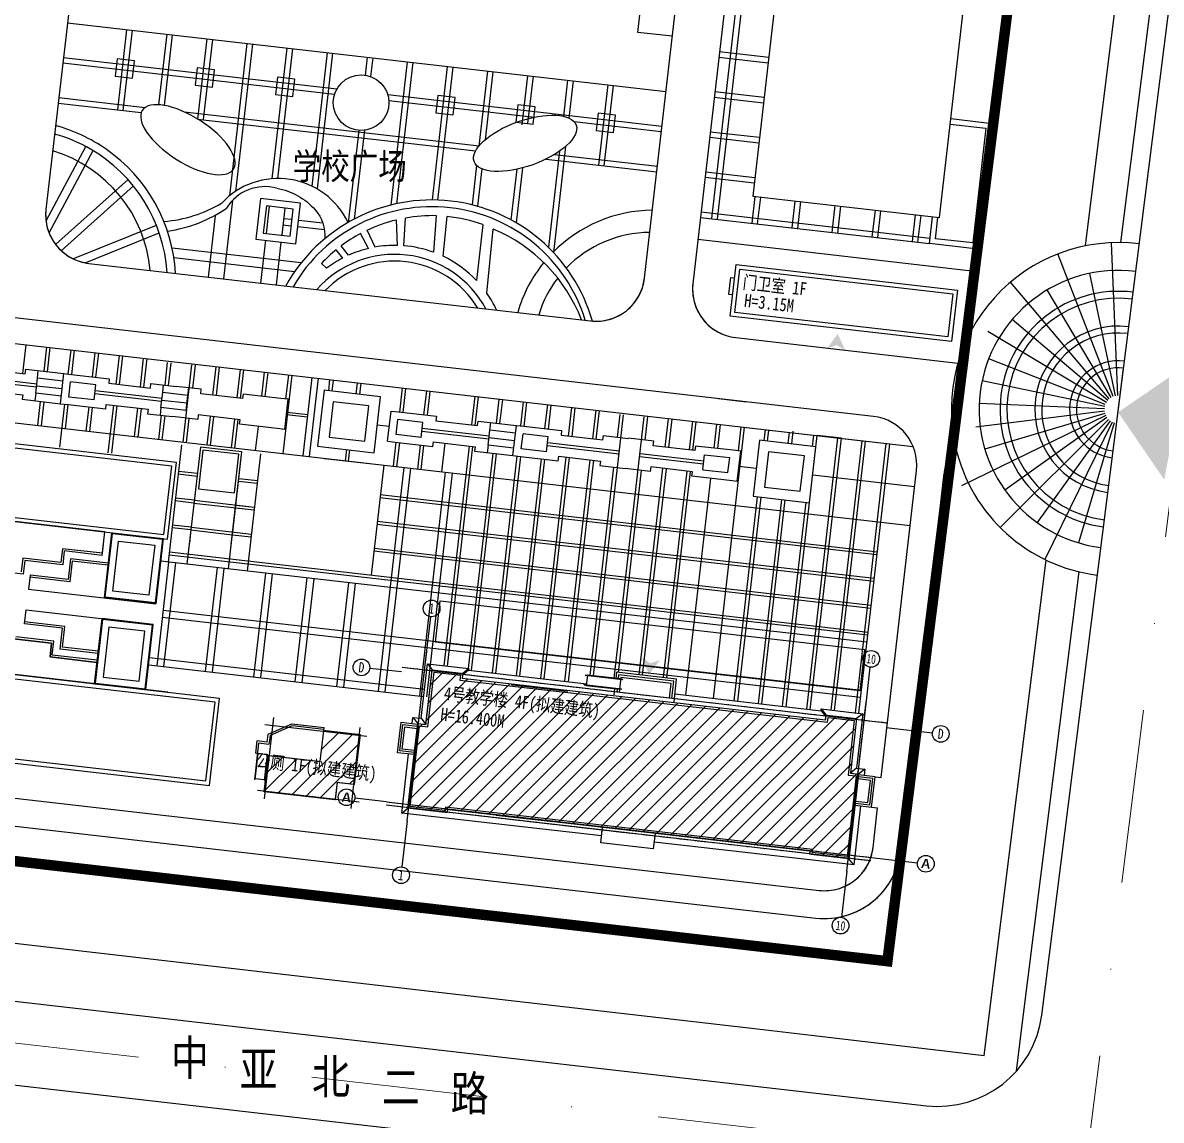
# Model space of a CAD drawing. Extents: x -534 to 560, y 572 to 1344.
# Drawn here: x 154.1 to 317.7, y 743.1 to 901 of the extents above; entities that cross this region are included whole.
import ezdxf
from ezdxf.enums import TextEntityAlignment as Align

# ---------------------------------------------------------------- set-up
doc = ezdxf.new("R2010")
doc.units = 0
doc.header["$LTSCALE"] = 1000
doc.header["$MEASUREMENT"] = 0
for name, pattern in [('DASHDOT2', [0.5, 0.25, -0.125, 0, -0.125]), ('DIVIDE', [1.25, 0.5, -0.25, 0, -0.25, 0, -0.25]), ('DOTE', [2.42, 2, -0.2, 0.02, -0.2]), ('X5', [3, 2, -1])]:
    doc.linetypes.add(name, pattern=pattern)
for name, color, linetype in [('0-pav', 171, 'Continuous'), ('0-road', 33, 'Continuous'), ('0-场地', 5, 'Continuous'), ('2222', 7, 'Continuous'), ('AXIS', 3, 'Continuous'), ('AXIS_TEXT', 7, 'Continuous'), ('DLSS', 8, 'Continuous'), ('DOTE', 155, 'Continuous'), ('LVTRY', 193, 'Continuous'), ('PUB_DIM', 3, 'Continuous'), ('PUB_TEXT', 7, 'Continuous'), ('qj-铺地', 35, 'Continuous'), ('STAIR', 2, 'Continuous'), ('WALL', 2, 'Continuous'), ('外轮廓线', 2, 'Continuous'), ('建筑轮廓', 2, 'Continuous'), ('用地红线', 1, 'DIVIDE'), ('绿化', 3, 'Continuous'), ('道路', 8, 'Continuous'), ('铺地', 25, 'Continuous')]:
    doc.layers.add(name, color=color, linetype=linetype)
doc.layers.add('pudi', color=7, linetype='Continuous', lineweight=9)
doc.layers.add('道路红线', color=1, linetype='Continuous', lineweight=0)
doc.styles.add('-宋体', font='', dxfattribs={"width": 0.75})
doc.styles.add('COMPLEX', font='COMPLEX')
doc.styles.add('HT', font='simhei.ttf', dxfattribs={"width": 0.8})
doc.styles.add('HZ', font='', dxfattribs={"width": 0.8})
doc.styles.get('-宋体').set_extended_font_data('SimSun')
doc.styles.get('HZ').set_extended_font_data('SimSun')
doc.dimstyles.new('_TCH_ARCH&&1', dxfattribs={"dimtxt": 3, "dimasz": 1, "dimexe": 2.5, "dimexo": 3, "dimgap": 1, "dimtad": 1, "dimlfac": 0.001, "dimzin": 0, "dimdsep": 46, "dimtxsty": '-宋体', "dimblk": 'ARCHTICK', "dimcen": 0.09, "dimclrt": 7, "dimazin": 2, "dimtfac": 1, "dimtix": 1, "dimtmove": 2, "dimatfit": 3, "dimfxl": 0, "dimtolj": 1, "dimtzin": 0, "dimarcsym": 0})

# ---------------------------------------------------------------- blocks, each defined once
blk = doc.blocks.new('A$C5F901649')
at = {"layer": 'DOTE', "linetype": 'DOTE'}
for p, q in [((3.26, 0), (3.26, 24.65)), ((66.86, 0), (66.86, 24.65)), ((0, 21.85), (70.13, 21.85)), ((15.86, 21.15), (23.66, 21.15)), ((16.06, 21.15), (24.06, 21.15)), ((0, 2.35), (70.13, 2.35)), ((0, 1.9), (70.13, 1.9)), ((15.86, 2.25), (23.66, 2.25)), ((16.06, 2.25), (24.06, 2.25))]:
    blk.add_line(p, q, dxfattribs=at)
at = {"layer": 'STAIR', "color": 5}
for p, q in [((31.71, 23.7), (26.31, 23.7)), ((26.31, 23.65), (26.31, 23.7)), ((31.71, 23.65), (26.31, 23.65)), ((31.41, 23.75), (26.61, 23.75)), ((26.61, 23.75), (26.61, 22.25)), ((31.71, 23.65), (31.71, 23.7)), ((3.56, 22.75), (4.36, 21.95)), ((26.31, 22.35), (31.71, 22.35)), ((26.31, 22.3), (26.31, 22.35)), ((26.31, 22.3), (31.71, 22.3)), ((26.61, 22.25), (31.41, 22.25)), ((31.71, 22.3), (31.71, 22.35)), ((60.56, 22.75), (61.36, 21.95)), ((60.56, 22.5), (61.36, 21.7)), ((2.36, 14.85), (3.16, 14.05)), ((3.56, 14.85), (4.36, 14.05)), ((2.36, 1), (3.16, 1.8)), ((67.76, 1), (66.96, 1.8))]:
    blk.add_line(p, q, dxfattribs=at)
for points in [[(39.41, 21.35), (39.41, 24.65), (30.71, 24.65), (30.71, 23.75)], [(39.06, 21.8), (39.06, 24.3), (31.06, 24.3), (31.06, 23.75)], [(38.71, 21.8), (38.71, 23.95), (31.41, 23.95), (31.41, 21.8)], [(2.36, 13.95), (2.36, 14.85), (3.56, 14.85), (3.56, 22.75), (9.56, 22.75), (9.56, 22.5), (26.61, 22.5)], [(9.56, 22.75), (8.76, 21.95)], [(9.56, 22.5), (8.76, 21.7)], [(30.71, 22.25), (30.71, 21.35)], [(31.06, 22.25), (31.06, 21.8)], [(39.41, 22.5), (60.56, 22.5), (60.56, 22.75), (66.56, 22.75), (66.56, 14.85), (67.76, 14.85), (67.76, 13.95)], [(66.56, 22.75), (65.76, 21.95)], [(66.56, 14.85), (65.76, 14.05)], [(67.76, 14.85), (66.96, 14.05)], [(3.16, 9.55), (0.76, 9.55), (0.76, 13.95), (3.16, 13.95)], [(3.16, 9.85), (1.06, 9.85), (1.06, 13.65), (3.16, 13.65)], [(3.16, 10.15), (1.36, 10.15), (1.36, 13.35), (3.16, 13.35)], [(66.96, 9.55), (69.36, 9.55), (69.36, 13.95), (66.96, 13.95)], [(66.96, 9.85), (69.06, 9.85), (69.06, 13.65), (66.96, 13.65)], [(66.96, 10.15), (68.76, 10.15), (68.76, 13.35), (66.96, 13.35)], [(31.26, 1), (2.36, 1), (2.36, 9.55)], [(67.76, 9.55), (67.76, 1), (38.86, 1)], [(38.86, 2.25), (38.86, 0), (31.26, 0), (31.26, 2.25)], [(38.86, 1.9), (38.86, 0), (31.26, 0), (31.26, 1.9)]]:
    blk.add_lwpolyline(points, dxfattribs=at)
at = {"layer": 'WALL', "ltscale": 10}
blk.add_lwpolyline([(4.66, 21.65), (8.46, 21.65), (8.46, 20.95), (61.66, 20.95), (61.66, 21.65), (65.46, 21.65), (65.46, 13.75), (66.66, 13.75), (66.66, 2.1), (61.61, 2.1), (61.61, 2.55), (8.51, 2.55), (8.51, 2.1), (3.46, 2.1), (3.46, 13.75), (4.66, 13.75)], close=True, dxfattribs=at)
at = {"layer": '建筑轮廓', "color": 4}
blk.add_lwpolyline([(4.36, 21.95), (8.76, 21.95), (8.76, 21.25), (61.36, 21.25), (61.36, 21.95), (65.76, 21.95), (65.76, 14.05), (66.96, 14.05), (66.96, 1.8), (61.31, 1.8), (61.31, 2.25), (8.81, 2.25), (8.81, 1.8), (3.16, 1.8), (3.16, 14.05), (4.36, 14.05), (4.36, 21.95)], dxfattribs=at)
blk = doc.blocks.new('_AXISO')
blk.add_circle((0, 0), 0.5)
at = {"layer": 'AXIS_TEXT', "style": 'COMPLEX', "width": 1.041667}
blk.add_attdef('A', text='', height=0.56, dxfattribs=at).set_placement((-0.25, -0.28), (0.25, -0.28), align=Align.FIT)
blk = doc.blocks.new('A$C00294823')
at = {"layer": 'AXIS'}
for p, q in [((10254, 33739), (10254, 38610)), ((73854, 33739), (73854, 38610)), ((6991, 30239), (2400, 30239)), ((77117, 30239), (83817, 30239)), ((6991, 11439), (2400, 11439)), ((77117, 11439), (83817, 11439)), ((10254, 9089), (10254, 2400)), ((73854, 9089), (73854, 2400))]:
    blk.add_line(p, q, dxfattribs=at)
at = {"layer": 'DOTE', "color": 8, "linetype": 'DOTE'}
for p, q in [((10254, 9089), (10254, 33739)), ((73854, 9089), (73854, 33739)), ((6991, 30939), (77117, 30939)), ((6991, 11439), (77117, 11439)), ((6991, 10989), (77117, 10989))]:
    blk.add_line(p, q, dxfattribs=at)
at = {"layer": 'AXIS'}
ref = blk.add_blockref('_AXISO', (10254, 39810), dxfattribs=dict(at, xscale=2400, yscale=2400, zscale=2400))
ref.add_attrib('A', '1', dxfattribs={"layer": 'AXIS_TEXT', "ltscale": 0.03, "height": 1469, "style": '-宋体', "width": 0.780347}).set_placement((9846, 39076), (10661, 39076), align=Align.FIT)
ref = blk.add_blockref('_AXISO', (73854, 39810), dxfattribs=dict(at, xscale=2400, yscale=2400, zscale=2400))
ref.add_attrib('A', '10', dxfattribs={"layer": 'AXIS_TEXT', "ltscale": 0.03, "height": 1357.6, "style": '-宋体', "width": 0.703125}).set_placement((73175, 39131), (74533, 39131), align=Align.FIT)
ref = blk.add_blockref('_AXISO', (1200, 30239), dxfattribs=dict(at, xscale=2400, yscale=2400, zscale=2400))
ref.add_attrib('A', 'D', dxfattribs={"layer": 'AXIS_TEXT', "ltscale": 0.03, "height": 1465, "style": '-宋体', "width": 0.789474}).set_placement((789, 29507), (1611, 29507), align=Align.FIT)
ref = blk.add_blockref('_AXISO', (85017, 30239), dxfattribs=dict(at, xscale=2400, yscale=2400, zscale=2400))
ref.add_attrib('A', 'D', dxfattribs={"layer": 'AXIS_TEXT', "ltscale": 0.03, "height": 1465, "style": '-宋体', "width": 0.789474}).set_placement((84606, 29507), (85428, 29507), align=Align.FIT)
ref = blk.add_blockref('_AXISO', (1200, 11439), dxfattribs=dict(at, xscale=2400, yscale=2400, zscale=2400))
ref.add_attrib('A', 'A', dxfattribs={"layer": 'AXIS_TEXT', "ltscale": 0.03, "height": 1358, "style": '-宋体', "width": 1.40625}).set_placement((521, 10760), (1879, 10760), align=Align.FIT)
ref = blk.add_blockref('_AXISO', (85017, 11439), dxfattribs=dict(at, xscale=2400, yscale=2400, zscale=2400))
ref.add_attrib('A', 'A', dxfattribs={"layer": 'AXIS_TEXT', "ltscale": 0.03, "height": 1358, "style": '-宋体', "width": 1.40625}).set_placement((84338, 10760), (85696, 10760), align=Align.FIT)
ref = blk.add_blockref('_AXISO', (10254, 1200), dxfattribs=dict(at, xscale=2400, yscale=2400, zscale=2400))
ref.add_attrib('A', '1', dxfattribs={"layer": 'AXIS_TEXT', "ltscale": 0.03, "height": 1469, "style": '-宋体', "width": 0.780347}).set_placement((9846, 466), (10661, 466), align=Align.FIT)
ref = blk.add_blockref('_AXISO', (73854, 1200), dxfattribs=dict(at, xscale=2400, yscale=2400, zscale=2400))
ref.add_attrib('A', '10', dxfattribs={"layer": 'AXIS_TEXT', "ltscale": 0.03, "height": 1357.6, "style": '-宋体', "width": 0.703125}).set_placement((73175, 521), (74533, 521), align=Align.FIT)
blk = doc.blocks.new('_ArchTick')
at = {"color": 0, "linetype": 'ByBlock', "const_width": 0.4}
blk.add_lwpolyline([(-0.5, -0.5), (0.5, 0.5)], dxfattribs=at)
blk = doc.blocks.new('*D38')
at = {"layer": 'Defpoints', "color": 0}
for p in [(295.77, 903.97), (288.81, 898.98), (295.12, 898.26)]:
    blk.add_point(p, dxfattribs=at)
at = {"layer": 'PUB_DIM', "color": 0, "lineweight": -2}
for p, q in [((289.15, 901.96), (289.75, 907.18)), ((295.46, 901.24), (296.06, 906.45)), ((289.46, 904.69), (288.47, 904.81)), ((289.46, 904.69), (295.77, 903.97)), ((295.77, 903.97), (296.76, 903.85))]:
    blk.add_line(p, q, dxfattribs=at)
for p, rotation in [((289.46, 904.69), 353.4511800755819), ((295.77, 903.97), 173.451180075582)]:
    blk.add_blockref('_ArchTick', p, dxfattribs=dict(at, rotation=rotation))
at = {"layer": 'PUB_DIM', "color": 7, "insert": (292.9, 906.81), "char_height": 3, "attachment_point": 5, "rotation": 353.4512, "style": '-宋体'}
blk.add_mtext('\\A1;0.01', dxfattribs=at)
blk = doc.blocks.new('BFSDG  HX  HVDF GFSD G  GFSDFG  HGFDSGJ')
at = {"layer": 'DOTE'}
for p, q in [((261837, 336968), (261837, 348708)), ((274337, 336968), (274337, 348708)), ((275457, 347588), (260717, 347588)), ((275457, 338088), (260717, 338088))]:
    blk.add_line(p, q, dxfattribs=at)
at = {"layer": 'STAIR', "color": 5}
for p, q in [((274557, 346118), (274557, 342368)), ((274617, 346118), (274557, 346118)), ((274617, 346118), (274617, 342368)), ((275997, 345968), (274617, 345968)), ((275997, 342368), (275997, 346110)), ((275997, 346110), (276057, 346110)), ((276057, 340868), (276057, 346110)), ((275997, 342368), (274617, 342368)), ((276357, 340568), (276357, 342368))]:
    blk.add_line(p, q, dxfattribs=at)
for points in [[(274557, 342368), (276357, 342368)], [(266957, 337868), (271556, 337868), (274557, 339601), (274557, 340868)], [(274857, 340568), (274857, 339427), (271637, 337568), (266957, 337568)], [(274557, 340868), (276057, 340868)], [(274857, 340568), (276357, 340568)], [(266957, 337968), (266957, 337568)]]:
    blk.add_lwpolyline(points, dxfattribs=at)
at = {"layer": '建筑轮廓'}
blk.add_lwpolyline([(264217, 347708), (274457, 347708), (274457, 342468), (266957, 342468), (266957, 337968), (261717, 337968), (261717, 345208), (264217, 345208), (264217, 347708)], dxfattribs=at)

msp = doc.modelspace()

# ---------------------------------------------------------------- hatches: boundary and pattern name
at = {"layer": '0-场地'}
for points in [[(271.048, 854.616), (272.276, 853.869), (271.216, 856.241), (269.692, 854.137)], [(244.285, 808.862), (243.082, 809.65), (244.062, 807.244), (245.655, 809.296)]]:
    msp.add_hatch(color=256, dxfattribs=at).paths.add_polyline_path(points)
at = {"layer": 'PUB_TEXT'}
msp.add_hatch(color=1, dxfattribs=at).paths.add_polyline_path([(321.215, 851.585), (311.517, 844.954), (318.148, 835.256), (318.915, 839.338), (322.998, 838.571), (324.531, 846.736), (320.449, 847.503)])
at = {"layer": '外轮廓线', "ltscale": 0.03}
h = msp.add_hatch(dxfattribs=at)
h.set_pattern_fill('ANSI31', color=5, style=0)
h.set_pattern_definition([(45, (-0.3433, 0.0394), (-1.122532, 1.122532), [])])
h.paths.add_polyline_path([(209.436, 788.021), (215.05, 787.377), (215.101, 787.824), (267.258, 781.836), (267.207, 781.389), (272.82, 780.745), (274.217, 792.915), (273.025, 793.052), (273.926, 800.9), (269.555, 801.402), (269.475, 800.707), (217.218, 806.706), (217.298, 807.401), (212.927, 807.903), (212.026, 800.055), (210.834, 800.191)])
h = msp.add_hatch(dxfattribs=at)
h.set_pattern_fill('ANSI31', color=5, style=0)
h.set_pattern_definition([(45, (0, 0), (-1.122532, 1.122532), [])])
h.paths.add_polyline_path([(189.37, 795.599), (196.821, 794.744), (197.334, 799.215), (202.54, 798.617), (201.714, 791.424), (199.231, 791.709), (198.945, 789.226), (188.772, 790.394)])

# ---------------------------------------------------------------- linework, layer by layer
msp.add_line((310.788, 839.391), (312.291, 851.297))
at = {"color": 64}
for points in [[(247.422, 899.014), (242.455, 899.584), (242.989, 904.242)], [(160.475, 900.943), (246.51, 891.066)]]:
    msp.add_lwpolyline(points, dxfattribs=at)
at = {"layer": '0-pav', "linetype": 'Continuous'}
for p, q in [((311.46, 847.342), (310.586, 869.325)), ((310.815, 847.208), (302.851, 867.716)), ((311.132, 847.302), (307.467, 864.925)), ((310.249, 846.872), (296.058, 863.683)), ((310.518, 847.064), (301.329, 862.542)), ((310.015, 846.639), (296.299, 858.295)), ((309.823, 846.371), (292.796, 856.554)), ((309.677, 846.074), (292.919, 852.644)), ((309.583, 845.758), (291.972, 849.48)), ((309.541, 845.43), (291.558, 846.203)), ((309.741, 844.469), (288.988, 834.365)), ((309.554, 845.1), (291.062, 842.825)), ((309.622, 844.776), (292.362, 839.668)), ((310.123, 843.932), (294.541, 828.401)), ((309.91, 844.184), (295.244, 833.749)), ((310.374, 843.718), (299.891, 829.086)), ((310.658, 843.549), (300.964, 823.8)), ((310.966, 843.428), (305.802, 826.185))]:
    msp.add_line(p, q, dxfattribs=at)
for radius, start, end in [(24, 82.80217, 193.0261), (20, 82.80217, 262.80217), (17, 82.80217, 262.80217), (16, 82.80217, 262.80217), (12, 82.80217, 262.80217), (11, 82.80217, 262.80217), (7, 82.80217, 262.80217), (6, 82.80217, 262.80217), (24, 193.0261, 262.80217)]:
    msp.add_arc((311.539, 845.344), radius, start, end, dxfattribs=at)
at = {"layer": '0-road', "linetype": 'Continuous', "ltscale": 5}
for points in [[(261.115, 942.738), (253.085, 872.797)], [(261.909, 942.646), (253.88, 872.706)], [(168.992, 899.965), (167.669, 888.441)], [(169.787, 899.874), (168.464, 888.35)], [(174.754, 899.304), (173.591, 889.171)], [(175.549, 899.212), (174.385, 889.078)], [(180.516, 898.642), (179.193, 887.118)], [(181.311, 898.551), (179.988, 887.027)], [(186.278, 897.981), (183.762, 876.067)], [(187.073, 897.889), (184.642, 876.715)], [(192.04, 897.319), (189.884, 878.535)], [(192.835, 897.228), (190.693, 878.572)], [(159.904, 895.975), (199.225, 891.462)], [(197.803, 896.658), (195.601, 877.48)], [(198.597, 896.566), (196.36, 877.079)], [(203.565, 895.996), (203.27, 893.428)], [(204.359, 895.905), (204.053, 893.232)], [(209.327, 895.335), (206.963, 874.747)], [(210.122, 895.243), (207.791, 874.941)], [(254.125, 896.03), (261.2, 895.218)], [(254.217, 896.825), (261.291, 896.013)], [(159.813, 895.181), (198.886, 890.695)], [(215.089, 894.673), (212.886, 875.482)], [(215.884, 894.582), (213.689, 875.468)], [(220.851, 894.012), (219.613, 883.227)], [(221.646, 893.92), (220.524, 884.144)], [(226.613, 893.35), (225.804, 886.299)], [(227.408, 893.259), (226.628, 886.463)], [(232.375, 892.689), (231.781, 887.514)], [(233.17, 892.597), (232.558, 887.262)], [(238.138, 892.027), (236.815, 880.503)], [(238.932, 891.936), (237.609, 880.412)], [(206.523, 890.624), (245.939, 886.099)], [(253.555, 891.063), (260.63, 890.25)], [(159.152, 889.419), (171.094, 888.048)], [(159.243, 890.213), (171.666, 888.787)], [(206.68, 889.8), (227.635, 887.395)], [(253.464, 890.268), (260.538, 889.456)], [(177.285, 888.142), (219.655, 883.278)], [(179.193, 887.118), (219.142, 882.532)], [(202.358, 885.484), (200.839, 872.257)], [(203.165, 885.498), (201.699, 872.731)], [(233.307, 886.744), (245.848, 885.304)], [(252.802, 884.506), (259.877, 883.693)], [(252.894, 885.3), (259.968, 884.488)], [(231.204, 882.485), (229.618, 868.671)], [(232.088, 883.174), (230.339, 867.938)], [(229.298, 881.366), (245.187, 879.542)], [(230.51, 882.032), (245.278, 880.337)], [(292.747, 880.725), (292.838, 880.715)], [(219.293, 880.443), (218.643, 874.776)], [(220.044, 879.963), (219.424, 874.568)], [(225.068, 879.893), (224.233, 872.619)], [(225.896, 880.09), (224.99, 872.195)], [(252.232, 879.538), (259.307, 878.726)], [(292.656, 879.93), (292.737, 879.921)], [(252.141, 878.743), (259.215, 877.931)], [(259.29, 875.993), (258.848, 872.135)], [(260.085, 875.902), (259.642, 872.044)], [(265.053, 875.331), (264.61, 871.474)], [(265.847, 875.24), (265.404, 871.383)], [(270.815, 874.67), (270.372, 870.812)], [(271.609, 874.579), (271.167, 870.721)], [(276.577, 874.008), (276.134, 870.151)], [(277.372, 873.917), (276.929, 870.06)], [(291.994, 874.168), (292.01, 874.166)], [(292.086, 874.963), (292.111, 874.96)], [(251.479, 872.981), (284.379, 869.204)], [(251.571, 873.776), (284.47, 869.999)], [(282.339, 873.347), (281.896, 869.489)], [(283.134, 873.256), (282.691, 869.398)]]:
    msp.add_lwpolyline(points, dxfattribs=at)
msp.add_circle((202.693, 889.47), 4, dxfattribs=at)
for centre, radius, start, end in [((152.663, 863.583), 23.4, 55.11273, 74.84835), ((152.663, 863.583), 22.2, 59.83927, 74.37952), ((152.662, 863.583), 22.2, 3.84401, 59.83913), ((152.662, 863.583), 23.4, 3.30556, 55.11259)]:
    msp.add_arc(centre, radius, start, end, dxfattribs=at)
at = {"layer": '0-road', "linetype": 'Continuous', "ltscale": 5, "extrusion": (0, 0, -1)}
msp.add_ellipse((177.799, 884.145), major_axis=(-6.554, 4.22), ratio=0.4193709, dxfattribs=at)
at = {"layer": '0-road', "linetype": 'Continuous', "ltscale": 5}
msp.add_ellipse((226.268, 883.626), major_axis=(7.339, 2.625), ratio=0.4193709, dxfattribs=at)
at = {"layer": '2222'}
for points in [[(170.098, 895.499), (167.614, 895.785), (167.329, 893.301), (169.813, 893.016)], [(181.622, 894.176), (179.139, 894.462), (178.853, 891.978), (181.337, 891.693)], [(193.147, 892.854), (190.663, 893.139), (190.378, 890.655), (192.861, 890.37)], [(216.195, 890.208), (213.711, 890.493), (213.426, 888.009), (215.91, 887.724)], [(227.719, 888.885), (225.236, 889.17), (224.951, 886.686), (227.434, 886.401)], [(239.254, 887.653), (236.771, 887.938), (236.485, 885.454), (238.969, 885.169)]]:
    msp.add_lwpolyline(points, close=True, dxfattribs=at)
at = {"layer": 'DLSS', "color": 41, "linetype": 'X5'}
for p, q in [((177.364, 1048.065), (157.395, 874.117)), ((177.364, 1048.065), (157.395, 874.117)), ((243.43, 864.24), (263.399, 1038.188)), ((243.43, 864.24), (263.399, 1038.188)), ((270.353, 1037.39), (250.384, 863.442)), ((251.117, 869.826), (290.885, 865.261)), ((251.117, 869.826), (290.885, 865.261)), ((276.36, 844.355), (72.472, 867.761)), ((163.551, 866.364), (235.677, 858.084)), ((163.551, 866.364), (235.677, 858.084)), ((256.54, 855.689), (288.487, 852.022)), ((256.54, 855.689), (288.487, 852.022)), ((277.447, 792.444), (282.516, 836.602)), ((277.447, 792.444), (282.516, 836.602)), ((280.263, 781.902), (286.49, 836.146)), ((280.263, 781.902), (286.49, 836.146)), ((16.01, 805.192), (268.536, 776.202)), ((16.01, 805.192), (268.536, 776.202)), ((276.59, 792.542), (277.447, 792.444)), ((276.088, 788.171), (276.945, 788.072)), ((276.289, 782.358), (276.945, 788.072)), ((276.289, 782.358), (276.945, 788.072))]:
    msp.add_line(p, q, dxfattribs=at)
at = {"layer": 'DLSS', "color": 41, "linetype": 'Continuous', "flags": 128}
msp.add_lwpolyline([(-462.522, 830.937), (283.95, 745.242, 0.4108431), (300.542, 758.262), (348.834, 1140.627, 0.3922839), (341.703, 1150.573), (-387.881, 1299.289)], format="xyb", dxfattribs=at)
for points in [[(-317.613, 834.433), (278.348, 766.017), (323.892, 1126.526), (324.743, 1133.618), (-188.72, 1238.214), (-407.322, 1282.834), (-445.889, 849.159), (-333.659, 836.275)], [(-457.478, 818.302), (284.986, 733.048)]]:
    msp.add_lwpolyline(points, dxfattribs=at)
at = {"layer": 'DLSS', "color": 8, "linetype": 'X5', "flags": 128}
for points in [[(306.814, 868.874), (329.525, 1050.728)], [(311.906, 869.341), (334.691, 1050.135)], [(292.802, 756.675), (301.172, 823.699)], [(297.634, 756.105), (305.94, 822.006)], [(214.271, 761.477), (112.119, 773.274)], [(259.26, 756.282), (214.271, 761.477)], [(267.375, 755.345), (259.26, 756.282)], [(292.269, 752.407), (292.802, 756.675)], [(296.89, 750.2), (297.634, 756.105)], [(292.269, 752.407), (267.375, 755.345)]]:
    msp.add_lwpolyline(points, dxfattribs=at)
at = {"layer": 'DLSS', "color": 41, "linetype": 'X5'}
for points in [[(-206.275, 822.658), (278.348, 766.017)], [(15.554, 801.218), (268.08, 772.228)], [(15.554, 801.218), (268.08, 772.228)]]:
    msp.add_lwpolyline(points, dxfattribs=at)
for centre, radius, start, end in [((164.349, 873.319), 7, 173.45116, 263.45116), ((164.349, 873.319), 7, 173.45118, 263.45116), ((236.476, 865.039), 7, 263.45116, 353.45116), ((236.476, 865.039), 7, 263.45116, 353.45118), ((257.339, 862.643), 7, 173.45116, 263.45116), ((257.339, 862.643), 7, 173.45118, 263.45116), ((275.562, 837.4), 7, 353.45116, 83.45116), ((275.562, 837.4), 7, 353.45118, 83.45116), ((293.444, 835.348), 7, 139.05822, 173.45116), ((293.444, 835.348), 7, 139.05823, 173.45118), ((269.335, 783.157), 7, 263.45116, 353.45116), ((269.335, 783.157), 7, 263.45116, 353.45118), ((269.335, 783.157), 11, 263.45116, 353.45116), ((269.335, 783.157), 11, 263.45116, 353.45118)]:
    msp.add_arc(centre, radius, start, end, dxfattribs=at)
at = {"layer": 'LVTRY'}
for p, q in [((165.523, 824.674), (159.763, 825.335)), ((165.488, 824.376), (160.027, 825.003))]:
    msp.add_line(p, q, dxfattribs=at)
at = {"layer": 'pudi'}
for p, q in [((149.491, 829.628), (165.875, 827.747)), ((165.875, 827.747), (165.523, 824.674)), ((165.523, 824.674), (159.763, 825.335)), ((164.729, 808.989), (164.376, 805.916)), ((164.376, 805.916), (146.998, 807.911))]:
    msp.add_line(p, q, dxfattribs=at)
at = {"layer": 'qj-铺地'}
for p, q in [((165.875, 827.747), (146.836, 829.933)), ((165.488, 824.376), (165.875, 827.747)), ((165.793, 818.265), (166.869, 827.633)), ((165.904, 818.353), (166.957, 827.522)), ((166.869, 827.633), (174.243, 826.787)), ((166.957, 827.522), (174.132, 826.699)), ((174.132, 826.699), (173.079, 817.529)), ((174.243, 826.787), (173.167, 817.418)), ((167.012, 819.232), (167.836, 826.415)), ((167.836, 826.415), (173.024, 825.819)), ((173.024, 825.819), (172.2, 818.636)), ((154.87, 819.519), (173.167, 817.418)), ((173.079, 817.529), (165.904, 818.353)), ((172.2, 818.636), (167.012, 819.232)), ((173.167, 817.418), (165.793, 818.265)), ((154.529, 816.538), (172.826, 814.438)), ((165.452, 815.284), (164.376, 805.916)), ((165.54, 815.173), (164.487, 806.004)), ((172.826, 814.438), (165.452, 815.284)), ((166.419, 814.066), (165.595, 806.883)), ((170.783, 806.287), (171.607, 813.47)), ((171.662, 805.18), (172.715, 814.35)), ((171.75, 805.069), (172.826, 814.438)), ((174.888, 804.709), (144.343, 808.215)), ((165.595, 806.883), (170.783, 806.287)), ((164.376, 805.916), (171.75, 805.069)), ((164.487, 806.004), (171.662, 805.18))]:
    msp.add_line(p, q, dxfattribs=at)
at = {"layer": 'WALL', "ltscale": 10}
for p, q in [((255.79, 864.339), (255.516, 861.954)), ((255.79, 864.339), (256.386, 864.27)), ((256.421, 859.314), (257.133, 865.513)), ((257.133, 865.513), (287.771, 861.996)), ((255.516, 861.954), (256.112, 861.886)), ((287.771, 861.996), (287.06, 855.797)), ((287.06, 855.797), (256.421, 859.314)), ((176.14, 837.743), (115.637, 844.689)), ((175.476, 837.216), (116.165, 844.024)), ((174.346, 827.38), (175.476, 837.216)), ((174.874, 826.716), (176.14, 837.743)), ((114.371, 833.661), (174.874, 826.716)), ((115.036, 834.189), (174.346, 827.38)), ((182.361, 803.812), (101.889, 813.05)), ((181.696, 803.285), (102.417, 812.386)), ((180.924, 791.295), (182.361, 803.812)), ((180.396, 791.959), (181.696, 803.285)), ((100.452, 800.533), (180.924, 791.295)), ((101.117, 801.06), (180.396, 791.959))]:
    msp.add_line(p, q, dxfattribs=at)
at = {"layer": 'WALL', "color": 5, "ltscale": 10}
msp.add_line((287.724, 856.324), (287.587, 855.132), dxfattribs=at)
at = {"layer": 'WALL', "ltscale": 10}
msp.add_lwpolyline([(293.407, 939.03), (266.583, 942.11), (258.997, 876.027), (285.821, 872.947)], close=True, dxfattribs=at)
at = {"layer": '外轮廓线', "ltscale": 0.03}
for points in [[(214.067, 817.838), (275.067, 810.835), (274.382, 804.874), (213.383, 811.877), (214.067, 817.838)], [(211.097, 799.859), (212.29, 799.722), (213.191, 807.571), (216.966, 807.137), (216.886, 806.442), (269.739, 800.374), (269.819, 801.07), (273.594, 800.637), (272.693, 792.788), (273.885, 792.651), (272.556, 781.077), (267.539, 781.653), (267.591, 782.1), (214.837, 788.156), (214.786, 787.709), (209.769, 788.285), (211.097, 799.859), (212.29, 799.722), (213.191, 807.571)]]:
    msp.add_lwpolyline(points, dxfattribs=at)
at = {"layer": '外轮廓线', "ltscale": 0.03, "const_width": 0.12}
for points in [[(209.436, 788.021), (215.05, 787.377), (215.101, 787.824), (267.258, 781.836), (267.207, 781.389), (272.82, 780.745), (274.217, 792.915), (273.025, 793.052), (273.926, 800.9), (269.555, 801.402), (269.475, 800.707), (217.218, 806.706), (217.298, 807.401), (212.927, 807.903), (212.026, 800.055), (210.834, 800.191), (209.436, 788.021)], [(189.37, 795.599), (196.821, 794.744), (197.334, 799.215), (202.54, 798.617), (201.714, 791.424), (199.231, 791.709), (198.945, 789.226), (188.772, 790.394), (189.37, 795.599)]]:
    msp.add_lwpolyline(points, dxfattribs=at)
at = {"layer": '建筑轮廓', "color": 2}
for p, q in [((255.756, 858.786), (256.605, 866.178)), ((256.605, 866.178), (288.436, 862.524)), ((288.436, 862.524), (287.587, 855.132)), ((287.587, 855.132), (255.756, 858.786))]:
    msp.add_line(p, q, dxfattribs=at)
at = {"layer": '用地红线', "color": 1, "linetype": 'DIVIDE', "ltscale": 0.03, "const_width": 1.5}
msp.add_lwpolyline([(324.743, 1133.618), (-188.72, 1238.214), (-407.322, 1282.834), (-445.889, 849.159), (278.348, 766.017), (323.892, 1126.526), (324.743, 1133.618), (324.743, 1133.618), (324.743, 1133.618)], close=True, dxfattribs=at)
at = {"layer": '绿化'}
for p, q in [((172.715, 814.35), (165.54, 815.173)), ((171.607, 813.47), (166.419, 814.066))]:
    msp.add_line(p, q, dxfattribs=at)
at = {"layer": '道路'}
for p, q in [((166.869, 827.633), (165.793, 818.265)), ((164.376, 805.916), (165.452, 815.284))]:
    msp.add_line(p, q, dxfattribs=at)
at = {"layer": '道路红线', "linetype": 'DASHDOT2', "ltscale": 0.1}
for p, q in [((359.119, 1150.063), (287.733, 584.998)), ((-501.194, 829.349), (442.345, 721.019))]:
    msp.add_line(p, q, dxfattribs=at)
at = {"layer": '铺地'}
for p, q in [((157.402, 872.459), (163.12, 883.166)), ((157.843, 870.737), (164.163, 882.572)), ((158.783, 869.074), (169.187, 878.408)), ((159.59, 868.186), (169.964, 877.493)), ((184.203, 875.41), (182.912, 864.142)), ((189.501, 874.569), (189.053, 870.657)), ((191.736, 874.313), (191.288, 870.401)), ((181.701, 873.188), (180.693, 864.396)), ((192.754, 872.648), (191.561, 872.785)), ((197.2, 872.139), (193.719, 872.537)), ((207.921, 868.947), (207.759, 872.605)), ((208.831, 868.899), (209.061, 872.878)), ((213.126, 867.95), (213.542, 873.217)), ((214.468, 867.385), (215.043, 873.103)), ((7.13, 871.58), (275.648, 840.755)), ((161.258, 867.038), (173.261, 871.862)), ((163.009, 866.448), (173.678, 870.737)), ((192.646, 871.712), (191.454, 871.849)), ((197.429, 871.164), (193.612, 871.601)), ((203.757, 868.51), (202.615, 870.648)), ((204.694, 868.704), (203.551, 871.119)), ((220.205, 871.936), (219.274, 863.895)), ((220.762, 862.075), (221.69, 871.294)), ((188.942, 869.692), (188.236, 863.532)), ((191.177, 869.435), (190.471, 863.275)), ((194.071, 866.425), (175.53, 868.547)), ((200.06, 867.134), (199.102, 868.308)), ((200.862, 867.522), (199.843, 868.887)), ((193.13, 865.161), (175.79, 867.145)), ((197.716, 865.65), (196.987, 866.333)), ((4.993, 860.409), (281.604, 828.654)), ((154.07, 850.538), (154.543, 854.657)), ((157.125, 850.846), (157.524, 854.315)), ((157.622, 850.789), (158.02, 854.258)), ((160.603, 850.449), (161.001, 853.916)), ((161.099, 850.392), (161.498, 853.859)), ((164.08, 850.05), (164.478, 853.517)), ((164.577, 849.993), (164.975, 853.46)), ((167.482, 849), (167.955, 853.118)), ((167.979, 848.943), (168.452, 853.061)), ((170.959, 848.6), (171.432, 852.719)), ((171.456, 848.543), (171.929, 852.661)), ((174.511, 848.852), (174.884, 852.097)), ((175.008, 848.795), (175.382, 852.052)), ((177.093, 840.652), (178.371, 851.784)), ((178.485, 848.397), (178.869, 851.74)), ((181.391, 847.404), (181.858, 851.472)), ((181.888, 847.348), (182.356, 851.428)), ((184.868, 847.006), (185.341, 851.122)), ((185.365, 846.949), (185.838, 851.065)), ((156.015, 848.558), (146.398, 849.661)), ((156.065, 848.992), (146.448, 850.095)), ((155.915, 847.69), (156.164, 849.859)), ((156.164, 849.859), (156.289, 850.944)), ((159.856, 849.436), (156.164, 849.859)), ((159.483, 846.182), (159.98, 850.52)), ((188.42, 847.257), (188.818, 850.723)), ((188.917, 847.2), (189.315, 850.666)), ((191.498, 838.998), (192.792, 850.266)), ((191.897, 846.858), (192.295, 850.323)), ((195.625, 849.941), (194.331, 838.673)), ((196.519, 849.839), (195.225, 838.57)), ((198.033, 848.033), (198.218, 849.644)), ((198.53, 847.976), (198.715, 849.586)), ((156.04, 848.777), (159.732, 848.353)), ((156.04, 848.776), (159.655, 848.361)), ((160.692, 847.142), (160.941, 849.311)), ((164.556, 848.897), (160.941, 849.311)), ((164.299, 846.726), (164.548, 848.895)), ((174.073, 846.926), (164.456, 848.029)), ((173.923, 845.624), (174.172, 847.793)), ((174.172, 847.793), (174.297, 848.878)), ((177.787, 847.378), (174.172, 847.793)), ((177.787, 847.378), (177.912, 848.463)), ((202.007, 847.577), (202.192, 849.187)), ((202.504, 847.52), (202.689, 849.13)), ((208.252, 844.978), (208.65, 848.446)), ((208.748, 844.921), (209.147, 848.389)), ((211.729, 844.579), (212.121, 847.998)), ((212.226, 844.521), (212.62, 847.953)), ((155.915, 847.69), (155.791, 846.606)), ((159.607, 847.267), (155.915, 847.69)), ((156.23, 843.047), (156.628, 846.51)), ((156.727, 842.99), (157.124, 846.453)), ((159.393, 839.914), (160.105, 846.111)), ((164.307, 846.728), (160.692, 847.142)), ((174.023, 846.492), (164.406, 847.595)), ((174.048, 846.71), (177.663, 846.295)), ((177.538, 845.209), (177.787, 847.378)), ((177.538, 845.209), (177.787, 847.378)), ((191.73, 842.482), (192.228, 846.82)), ((218.608, 843.129), (219.081, 847.248)), ((219.105, 843.072), (219.578, 847.191)), ((222.16, 843.38), (222.558, 846.849)), ((222.657, 843.323), (223.055, 846.792)), ((225.638, 842.983), (226.036, 846.45)), ((226.134, 842.926), (226.532, 846.393)), ((254.072, 846.92), (258.046, 846.464)), ((160.204, 842.591), (160.601, 846.054)), ((163.184, 842.248), (163.582, 845.712)), ((163.681, 842.191), (164.079, 845.655)), ((166.348, 839.115), (167.134, 845.964)), ((166.844, 839.058), (167.631, 845.907)), ((170.139, 841.45), (170.611, 845.565)), ((170.635, 841.393), (171.108, 845.508)), ((173.616, 841.051), (174.013, 844.515)), ((173.923, 845.624), (173.799, 844.54)), ((177.538, 845.209), (173.923, 845.624)), ((191.979, 844.651), (194.978, 844.307)), ((192.013, 844.952), (195.013, 844.608)), ((206.51, 840.783), (207.007, 845.121)), ((229.115, 842.584), (229.513, 846.051)), ((229.611, 842.527), (230.009, 845.994)), ((232.517, 841.534), (232.99, 845.652)), ((233.014, 841.477), (233.487, 845.595)), ((235.994, 841.134), (236.467, 845.253)), ((236.491, 841.077), (236.964, 845.196)), ((239.545, 836.992), (240.417, 844.586)), ((239.546, 841.386), (239.919, 844.631)), ((174.113, 840.994), (174.51, 844.458)), ((177.59, 840.595), (177.987, 844.054)), ((180.57, 840.253), (181.042, 844.362)), ((181.067, 840.195), (181.539, 844.305)), ((184.047, 839.853), (184.519, 843.962)), ((184.544, 839.796), (185.016, 843.905)), ((187.524, 839.454), (187.921, 842.912)), ((205.023, 843.154), (206.759, 842.955)), ((207.719, 841.743), (207.967, 843.912)), ((211.583, 843.497), (207.967, 843.912)), ((211.326, 841.326), (211.575, 843.495)), ((221.199, 842.394), (221.323, 843.478)), ((224.518, 838.716), (225.015, 843.054)), ((239.089, 806.711), (243.406, 844.318)), ((243.52, 840.931), (243.904, 844.274)), ((246.426, 839.939), (246.893, 844.006)), ((246.923, 839.882), (247.391, 843.962)), ((249.903, 839.54), (250.376, 843.656)), ((250.4, 839.483), (250.872, 843.599)), ((253.455, 839.791), (253.853, 843.257)), ((253.952, 839.734), (254.35, 843.2)), ((256.932, 839.392), (257.33, 842.858)), ((257.628, 842.823), (282.054, 840.019)), ((211.334, 841.328), (207.719, 841.743)), ((221.05, 841.092), (211.433, 842.195)), ((221.099, 841.526), (211.483, 842.629)), ((220.95, 840.224), (221.199, 842.394)), ((221.075, 841.311), (224.767, 840.887)), ((221.075, 841.31), (224.69, 840.895)), ((224.891, 841.97), (221.199, 842.394)), ((225.727, 839.676), (225.975, 841.846)), ((229.591, 841.431), (225.975, 841.846)), ((229.334, 839.26), (229.583, 841.429)), ((239.546, 841.386), (239.546, 841.387)), ((253.351, 803.816), (257.827, 842.8)), ((260.622, 840.848), (260.807, 842.458)), ((261.119, 840.791), (261.304, 842.401)), ((263.783, 802.618), (268.258, 841.603)), ((264.1, 840.449), (264.284, 842.059)), ((264.596, 840.392), (264.808, 842.234)), ((266.763, 802.276), (271.239, 841.261)), ((267.26, 802.219), (271.735, 841.204)), ((267.577, 840.05), (267.762, 841.66)), ((176.898, 840.259), (174.964, 823.415)), ((200.587, 839.586), (200.402, 837.976)), ((207.356, 837.178), (207.754, 840.64)), ((207.853, 837.121), (208.25, 840.583)), ((210.833, 836.778), (211.231, 840.241)), ((211.33, 836.721), (211.728, 840.184)), ((214.31, 836.379), (214.783, 840.493)), ((214.634, 808.512), (218.26, 840.094)), ((215.131, 808.455), (218.757, 840.037)), ((220.95, 840.224), (220.826, 839.14)), ((224.642, 839.801), (220.95, 840.224)), ((229.342, 839.262), (225.727, 839.676)), ((239.769, 838.944), (229.441, 840.129)), ((239.819, 839.378), (229.491, 840.563)), ((270.269, 802.125), (274.716, 840.862)), ((270.766, 802.068), (275.213, 840.805)), ((273.746, 801.726), (278.193, 840.462)), ((274.243, 801.669), (278.69, 840.405)), ((183.621, 822.422), (185.509, 838.868)), ((184.026, 825.95), (185.509, 838.868)), ((188.25, 838.956), (186.316, 822.112)), ((200.899, 837.919), (201.083, 839.529)), ((218.112, 808.113), (221.662, 839.044)), ((218.58, 807.808), (222.159, 838.987)), ((221.56, 807.466), (225.14, 838.645)), ((222.057, 807.408), (225.636, 838.588)), ((225.037, 807.066), (228.617, 838.246)), ((225.534, 807.009), (229.113, 838.189)), ((228.514, 806.667), (232.169, 838.498)), ((229.011, 806.61), (232.665, 838.441)), ((231.992, 806.268), (235.646, 838.099)), ((232.488, 806.211), (236.143, 838.042)), ((242.75, 838.602), (251.912, 837.551)), ((242.799, 839.036), (251.961, 837.985)), ((251.819, 836.68), (252.068, 838.849)), ((252.061, 838.852), (255.676, 838.438)), ((255.427, 836.269), (255.676, 838.438)), ((256.765, 835.016), (257.263, 839.354)), ((179.154, 836.125), (176.459, 836.435)), ((179.154, 836.125), (176.459, 836.435)), ((179.154, 836.125), (176.459, 836.435)), ((205.938, 837.34), (204.123, 821.532)), ((235.611, 807.111), (239.048, 837.049)), ((236.108, 807.054), (239.545, 836.992)), ((239.688, 807.549), (243.022, 836.588)), ((242.668, 807.206), (246.077, 836.896)), ((243.165, 807.149), (246.573, 836.839)), ((246.146, 806.807), (249.554, 836.496)), ((246.642, 806.75), (250.051, 836.439)), ((251.812, 836.683), (255.427, 836.269)), ((257.014, 837.185), (259.497, 836.9)), ((179.109, 835.728), (176.413, 836.037)), ((179.109, 835.728), (176.413, 836.037)), ((179.109, 835.728), (176.413, 836.037)), ((185.07, 835.043), (187.765, 834.734)), ((185.07, 835.043), (187.765, 834.734)), ((185.07, 835.043), (187.765, 834.734)), ((185.115, 835.441), (187.811, 835.131)), ((185.115, 835.441), (187.811, 835.131)), ((185.115, 835.441), (187.811, 835.131)), ((249.377, 804.272), (252.956, 835.446)), ((267.611, 835.969), (282.251, 834.288)), ((205.452, 833.106), (276.91, 824.903)), ((205.452, 833.106), (276.91, 824.903)), ((205.452, 833.106), (276.91, 824.903)), ((178.67, 831.903), (175.974, 832.212)), ((178.715, 832.3), (176.02, 832.61)), ((178.67, 831.903), (187.326, 830.909)), ((178.715, 832.3), (187.371, 831.307)), ((184.676, 831.616), (187.371, 831.307)), ((184.676, 831.616), (187.371, 831.307)), ((205.406, 832.709), (276.864, 824.505)), ((205.406, 832.709), (276.864, 824.505)), ((205.406, 832.709), (276.864, 824.505)), ((256.332, 803.474), (259.698, 832.8)), ((256.829, 803.417), (260.195, 832.743)), ((259.809, 803.075), (263.176, 832.401)), ((260.306, 803.018), (263.672, 832.344)), ((263.286, 802.675), (266.653, 832.002)), ((184.63, 831.219), (187.326, 830.909)), ((184.63, 831.219), (187.326, 830.909)), ((178.225, 828.028), (175.529, 828.338)), ((178.225, 828.028), (175.529, 828.338)), ((178.225, 828.028), (175.529, 828.338)), ((178.27, 828.426), (175.575, 828.735)), ((178.27, 828.426), (175.575, 828.735)), ((178.27, 828.426), (175.575, 828.735)), ((178.27, 828.426), (186.927, 827.432)), ((204.967, 828.884), (276.425, 820.681)), ((204.967, 828.884), (276.425, 820.681)), ((204.967, 828.884), (276.425, 820.681)), ((205.013, 829.281), (276.471, 821.078)), ((205.013, 829.281), (276.471, 821.078)), ((205.013, 829.281), (276.471, 821.078)), ((178.225, 828.028), (177.66, 823.106)), ((178.225, 828.028), (178.004, 826.108)), ((184.186, 827.344), (186.881, 827.035)), ((159.763, 825.335), (159.535, 823.348)), ((159.763, 825.335), (159.535, 823.348)), ((160.027, 825.003), (159.799, 823.016)), ((175.13, 824.861), (275.581, 813.329)), ((204.523, 825.009), (275.981, 816.806)), ((204.568, 825.407), (276.026, 817.203)), ((154.073, 823.975), (153.845, 821.988)), ((154.073, 823.975), (153.845, 821.988)), ((159.535, 823.348), (154.073, 823.975)), ((159.535, 823.348), (154.073, 823.975)), ((154.337, 823.643), (154.109, 821.656)), ((159.799, 823.016), (154.337, 823.643)), ((160.906, 823.895), (160.564, 820.915)), ((161.17, 823.563), (160.828, 820.583)), ((166.368, 823.268), (160.906, 823.895)), ((166.334, 822.97), (161.17, 823.563)), ((175.085, 824.463), (275.536, 812.932)), ((154.109, 821.656), (148.648, 822.283)), ((155.103, 821.542), (154.87, 819.519)), ((160.828, 820.583), (155.068, 821.244)), ((160.564, 820.915), (155.103, 821.542)), ((154.297, 814.515), (154.529, 816.538)), ((159.758, 813.888), (154.297, 814.515)), ((160.09, 814.152), (154.331, 814.813)), ((159.416, 810.907), (159.758, 813.888)), ((159.748, 811.171), (160.09, 814.152)), ((158.204, 811.751), (152.743, 812.378)), ((152.743, 812.378), (158.204, 811.751)), ((158.537, 812.015), (153.075, 812.642)), ((157.976, 809.764), (158.204, 811.751)), ((158.204, 811.751), (157.976, 809.764)), ((158.308, 810.028), (158.537, 812.015)), ((164.877, 810.28), (159.416, 810.907)), ((164.912, 810.578), (159.748, 811.171)), ((164.729, 808.989), (157.976, 809.764)), ((157.976, 809.764), (164.729, 808.989)), ((164.763, 809.287), (158.308, 810.028)), ((172.183, 808.636), (211.685, 804.101))]:
    msp.add_line(p, q, dxfattribs=at)
for points in [[(287.453, 887.171), (293.409, 886.487), (291.333, 868.406), (284.379, 869.204), (284.821, 873.062)], [(287.362, 886.376), (292.523, 885.784), (290.629, 869.292), (285.265, 869.908), (285.616, 872.971)], [(141.973, 852.587), (143.057, 852.462), (148.48, 851.839), (148.405, 851.189), (154.406, 850.499), (154.481, 851.15), (159.98, 850.518)], [(159.981, 850.521), (161.065, 850.396), (166.488, 849.773), (166.413, 849.122), (172.414, 848.433), (172.489, 849.084), (176.104, 848.669)], [(141.475, 848.248), (142.559, 848.124), (147.982, 847.502), (148.057, 848.153), (154.058, 847.464), (153.983, 846.813), (159.483, 846.182)], [(192.228, 846.82), (191.143, 846.945), (185.72, 847.567), (185.646, 846.916), (179.645, 847.605), (179.719, 848.256), (176.104, 848.67)], [(159.483, 846.182), (160.567, 846.058), (165.99, 845.436), (166.065, 846.086), (172.066, 845.398), (171.991, 844.747), (175.606, 844.332)], [(191.721, 842.475), (190.637, 842.6), (185.214, 843.223), (185.289, 843.874), (179.288, 844.564), (179.213, 843.913), (175.598, 844.328)], [(207.008, 845.121), (208.092, 844.996), (213.515, 844.373), (213.44, 843.723), (219.441, 843.033), (219.516, 843.684), (225.015, 843.052)], [(225.016, 843.055), (226.1, 842.93), (231.523, 842.307), (231.448, 841.656), (237.449, 840.967), (237.524, 841.618), (241.139, 841.203)], [(257.263, 839.354), (256.178, 839.479), (250.755, 840.101), (250.681, 839.45), (244.679, 840.139), (244.754, 840.79), (241.139, 841.204)], [(271.735, 841.204), (268.258, 841.603)], [(179.548, 839.553), (178.225, 828.028), (184.186, 827.344), (185.509, 838.868)], [(206.51, 840.783), (207.594, 840.658), (213.017, 840.036), (213.091, 840.687), (219.093, 839.998), (219.018, 839.347), (224.518, 838.716)], [(197.421, 838.318), (203.879, 837.577)], [(224.518, 838.716), (225.602, 838.592), (231.025, 837.97), (231.099, 838.62), (237.101, 837.932), (237.026, 837.281), (240.641, 836.866)], [(208.816, 837.01), (205.124, 804.855)], [(209.809, 836.896), (206.118, 804.74)], [(214.786, 836.325), (211.094, 804.169)], [(256.756, 835.009), (255.672, 835.134), (250.249, 835.757), (250.324, 836.408), (244.323, 837.098), (244.248, 836.447), (240.633, 836.862)], [(215.779, 836.211), (212.088, 804.055)], [(175.026, 823.408), (173.315, 808.506)], [(275.415, 811.884), (173.894, 823.538)], [(176.019, 823.294), (174.309, 808.392)], [(181.98, 822.61), (180.269, 807.708)], [(182.974, 822.496), (181.263, 807.594)], [(188.935, 821.812), (187.224, 806.909)], [(189.928, 821.698), (188.217, 806.795)], [(194.895, 821.127), (193.185, 806.225)], [(195.889, 821.013), (194.178, 806.111)], [(200.865, 820.442), (199.154, 805.54)], [(201.859, 820.328), (200.148, 805.426)], [(274.503, 803.936), (174.113, 815.461)], [(274.617, 804.929), (174.228, 816.454)], [(211.799, 805.095), (172.298, 809.63)]]:
    msp.add_lwpolyline(points, dxfattribs=at)
for points in [[(187.546, 869.852), (193.335, 869.188), (194.005, 875.031), (188.216, 875.695)], [(188.623, 870.707), (192.48, 870.265), (192.929, 874.176), (189.071, 874.618)], [(196.447, 840.061), (204.561, 839.13), (205.484, 847.178), (197.37, 848.109)], [(198.108, 841.381), (203.241, 840.791), (203.823, 845.859), (198.69, 846.448)], [(179.593, 839.95), (178.225, 828.028), (184.186, 827.344), (185.554, 839.266)], [(259.035, 832.876), (267.15, 831.945), (268.073, 839.993), (259.959, 840.924)], [(179.945, 839.507), (179.306, 833.944), (184.473, 833.351), (185.111, 838.914)], [(260.697, 834.195), (265.83, 833.606), (266.412, 838.674), (261.278, 839.263)]]:
    msp.add_lwpolyline(points, close=True, dxfattribs=at)
msp.add_lwpolyline([(190.587, 877.17, -0.1690506), (196.086, 874.075, -0.2056973), (197.462, 869.889, 0.3206661)], format="xyb", dxfattribs=at)
for centre, radius, start, end in [((152.662, 863.583), 19.8, 5.12044, 73.26865), ((190.794, 867.453), 11.12, 25.54253, 137.02889), ((188.87, 870.939), 6.463, 74.59123, 148.74442), ((172.816, 891.62), 19.294, 274.54054, 300.59218), ((172.138, 890.626), 19.809, 277.88176, 304.50771), ((212.861, 851.461), 24.02, 15.9387, 150.94321), ((212.862, 851.459), 23.051, 16.93167, 149.97153), ((244.779, 853.625), 20.388, 90.63873, 135.24555), ((212.863, 851.452), 21.76, 103.63387, 115.40318), ((213.042, 850.061), 23.162, 88.76084, 99.84227), ((212.863, 851.452), 21.76, 70.2563, 84.24843), ((212.863, 851.452), 21.76, 117.99859, 126.8191), ((212.84, 850.01), 23.051, 20.90214, 67.40583), ((244.264, 854.024), 16.784, 90.27322, 135.92099), ((207.517, 852.757), 14.899, 28.2277, 138.68261), ((212.863, 851.452), 21.76, 129.1238, 136.7491), ((207.517, 852.757), 16.195, 103.35898, 114.24937), ((207.517, 852.757), 16.195, 88.56327, 100.08072), ((207.517, 852.757), 16.195, 69.76773, 85.33981), ((207.517, 852.757), 16.195, 43.41275, 64.55183), ((207.517, 852.757), 13.927, 31.0317, 135.90132), ((207.517, 852.757), 16.195, 117.49428, 127.18515), ((244.779, 853.625), 20.388, 140.88715, 163.78191), ((244.264, 854.024), 16.784, 142.43322, 162.87104), ((207.517, 852.757), 16.195, 25.27863, 35.06609)]:
    msp.add_arc(centre, radius, start, end, dxfattribs=at)

# ---------------------------------------------------------------- block references
at = {"color": 2, "xscale": 0.001000000000163442, "yscale": 0.001000000000175305, "zscale": 0.001, "rotation": 173.4511802016947}
msp.add_blockref('BFSDG  HX  HVDF GFSD G  GFSDFG  HGFDSGJ', (501.095, 1104.531), dxfattribs=at)
at = {"layer": '外轮廓线', "ltscale": 0.03, "xscale": 0.001000000000201265, "yscale": 0.001000000000203727, "zscale": 0.001, "rotation": 353.4511800757297}
msp.add_blockref('A$C00294823', (198.107, 778.361), dxfattribs=at)
at = {"layer": '外轮廓线', "color": 2, "ltscale": 0.03, "rotation": 353.4511800757529}
msp.add_blockref('A$C5F901649', (206.089, 786.594), dxfattribs=at)

# ---------------------------------------------------------------- texts
at = {"layer": 'PUB_TEXT', "color": 7, "style": 'HT', "width": 0.8}
msp.add_text('学校广场', height=3.7553, dxfattribs=at).set_placement((192.867, 878.447))
for s, p in [('门卫室 1F', (257.487, 862.782)), ('H=3.15M', (257.692, 860.135))]:
    msp.add_text(s, height=1.8776, rotation=353.41508, dxfattribs=at).set_placement(p)
at = {"layer": 'PUB_TEXT', "color": 6, "style": 'HT', "width": 0.8}
for s, height, p in [('4号教学楼 4F(拟建建筑)', 1.87764, (214.541, 803.632)), ('H=16.400M', 1.8776, (214.041, 800.632)), ('公厕 1F(拟建建筑)', 1.87764, (187.516, 793.976))]:
    msp.add_text(s, height=height, rotation=353.41508, dxfattribs=at).set_placement(p)
at = {"layer": 'PUB_TEXT', "style": 'HZ', "width": 0.8}
for s, p in [('中', (178.076, 752.22)), ('亚', (187.947, 750.584)), ('北', (198.365, 749.498)), ('二', (208.404, 747.929)), ('路', (218.3, 747.116))]:
    msp.add_text(s, height=5, dxfattribs=at).set_placement(p, align=Align.MIDDLE)

# ---------------------------------------------------------------- dimensions: what is measured, and where the dimension line sits
at = {"layer": 'PUB_DIM'}
dim = msp.add_aligned_dim(p1=(288.809, 898.982), p2=(295.116, 898.258), distance=5.748, dimstyle='_TCH_ARCH&&1', dxfattribs=at)
dim.commit()
dim.dimension.update_dxf_attribs({"geometry": '*D38', "text_midpoint": (292.903, 906.814)})

doc.saveas('drawing.dxf')
